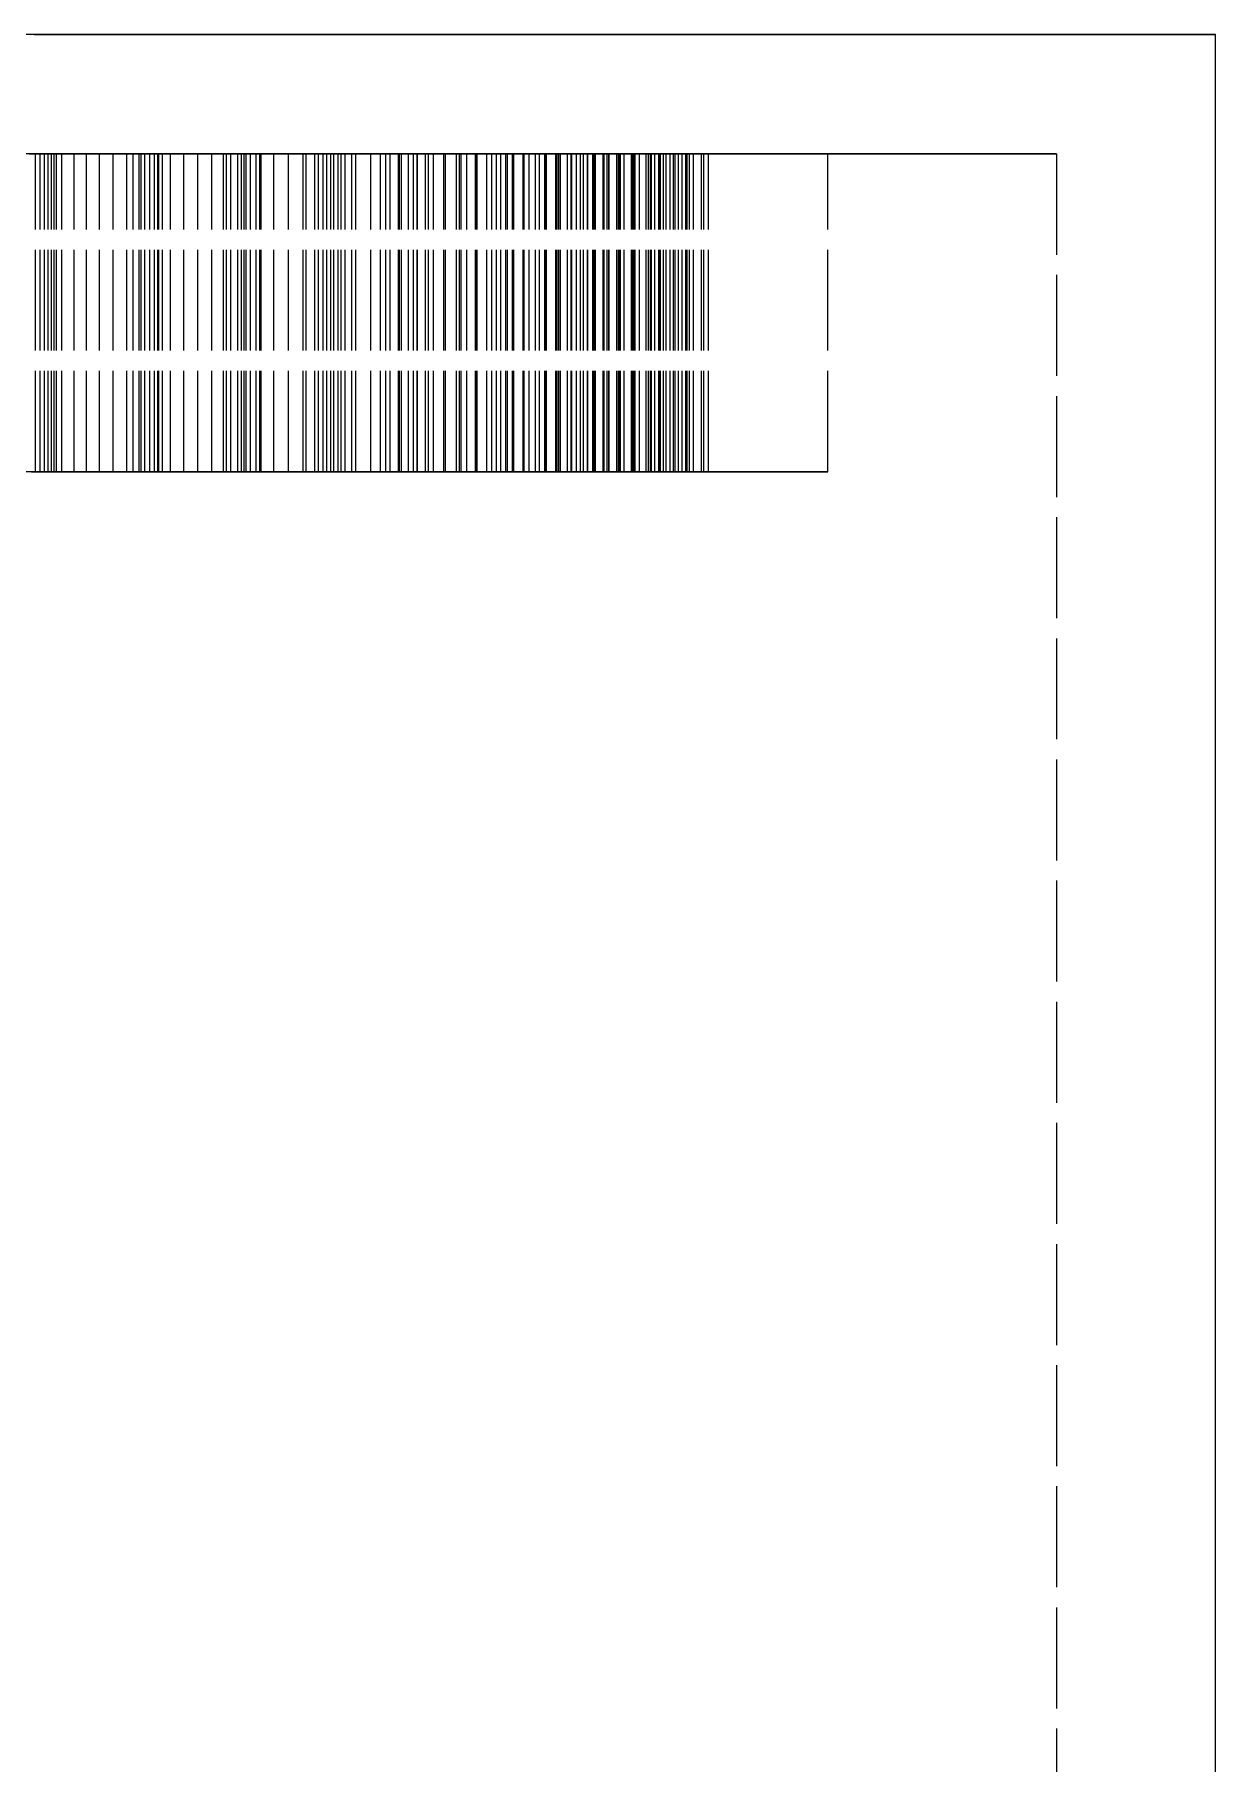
# Model space of a CAD drawing. Header units: millimetres. Extents: x -25 to 138, y -20 to 129.
# Drawn here: x 91.15 to 106, y 23.75 to 45.5 of the extents above; entities that cross this region are included whole.
import ezdxf

# ---------------------------------------------------------------- set-up
doc = ezdxf.new("R2010")
doc.units = ezdxf.units.MM
doc.linetypes.add('DASHED', pattern=[1.524, 1.27, -0.254])
doc.layers.add('HIDDEN', color=8, linetype='DASHED')
doc.layers.add('VISIBLE', color=7, linetype='CONTINUOUS')

msp = doc.modelspace()

# ---------------------------------------------------------------- linework, layer by layer
at = {"layer": 'HIDDEN'}
for points in [[(106, 45.5), (105.2381, 45.5), (104.47619, 45.5), (103.71429, 45.5), (102.95238, 45.5), (102.19048, 45.5), (101.42857, 45.5), (100.66667, 45.5), (99.90476, 45.5), (99.14286, 45.5), (98.38095, 45.5), (97.61905, 45.5), (96.85714, 45.5), (96.09524, 45.5), (95.33333, 45.5), (94.57143, 45.5), (93.80952, 45.5), (93.04762, 45.5), (92.28571, 45.5), (91.52381, 45.5), (90.7619, 45.5)], [(104, 44), (103.30159, 44), (102.60317, 44), (101.90476, 44), (101.20635, 44), (100.50794, 44), (99.80952, 44), (99.11111, 44), (98.4127, 44), (97.71429, 44), (97.01587, 44), (96.31746, 44), (95.61905, 44), (94.92063, 44), (94.22222, 44), (93.52381, 44), (92.8254, 44), (92.12698, 44), (91.42857, 44), (90.73016, 44)], [(101.125, 44), (100.51786, 44), (99.91071, 44), (99.30357, 44), (98.69643, 44), (98.08929, 44), (97.48214, 44), (96.875, 44), (96.26786, 44), (95.66071, 44), (95.05357, 44), (94.44643, 44), (93.83929, 44), (93.23214, 44), (92.625, 44), (92.01786, 44), (91.41071, 44), (90.80357, 44)], [(91.07937, 44), (91.42857, 44), (91.77778, 44), (92.12698, 44), (92.47619, 44), (92.8254, 44), (93.1746, 44), (93.52381, 44), (93.87302, 44), (94.22222, 44), (94.57143, 44), (94.92063, 44), (95.26984, 44), (95.61905, 44), (95.96825, 44), (96.31746, 44), (96.66667, 44), (97.01587, 44), (97.36508, 44), (97.71429, 44), (98.06349, 44), (98.4127, 44), (98.7619, 44), (99.11111, 44), (99.46032, 44), (99.80952, 44), (100.15873, 44), (100.50794, 44), (100.85714, 44), (101.20635, 44), (101.55556, 44), (101.90476, 44), (102.25397, 44), (102.60317, 44), (102.95238, 44), (103.30159, 44), (103.65079, 44), (104, 44)], [(91.10714, 44), (91.41071, 44), (91.71429, 44), (92.01786, 44), (92.32143, 44), (92.625, 44), (92.92857, 44), (93.23214, 44), (93.53571, 44), (93.83929, 44), (94.14286, 44), (94.44643, 44), (94.75, 44), (95.05357, 44), (95.35714, 44), (95.66071, 44), (95.96429, 44), (96.26786, 44), (96.57143, 44), (96.875, 44), (97.17857, 44), (97.48214, 44), (97.78571, 44), (98.08929, 44), (98.39286, 44), (98.69643, 44), (99, 44), (99.30357, 44), (99.60714, 44), (99.91071, 44), (100.21429, 44), (100.51786, 44), (100.82143, 44), (101.125, 44)], [(91.13511, 44), (91.42078, 44)], [(91.42078, 44), (91.13511, 44)], [(91.21708, 44), (91.15711, 44)], [(91.15711, 44), (91.49099, 44)], [(91.49099, 44), (91.15711, 44)], [(91.15711, 44), (91.21708, 44)], [(91.15711, 40), (91.15711, 44)], [(91.15711, 40), (91.15711, 44)], [(91.27004, 44), (91.21708, 44)], [(91.21708, 44), (91.27004, 44)], [(91.21708, 40), (91.21708, 44)], [(91.21708, 40), (91.21708, 44)], [(91.31656, 44), (91.27004, 44)], [(91.27004, 44), (91.31656, 44)], [(91.27004, 40), (91.27004, 44)], [(91.27004, 40), (91.27004, 44)], [(91.35702, 44), (91.31656, 44)], [(91.31656, 44), (91.35702, 44)], [(91.31656, 40), (91.31656, 44)], [(91.31656, 40), (91.31656, 44)], [(91.39169, 44), (91.35702, 44)], [(91.35702, 44), (91.39169, 44)], [(91.35702, 40), (91.35702, 44)], [(91.35702, 40), (91.35702, 44)], [(91.42078, 44), (91.39169, 44)], [(91.39169, 44), (91.42078, 44)], [(91.39169, 40), (91.39169, 44)], [(91.39169, 40), (91.39169, 44)], [(91.42078, 40), (91.42078, 44)], [(91.42078, 40), (91.42078, 44)], [(91.49099, 44), (91.6421, 44)], [(91.6421, 44), (91.49099, 44)], [(91.49099, 40), (91.49099, 44)], [(91.49099, 40), (91.49099, 44)], [(91.6421, 44), (91.79986, 44)], [(91.79986, 44), (91.6421, 44)], [(91.6421, 40), (91.6421, 44)], [(91.6421, 40), (91.6421, 44)], [(91.79986, 44), (91.96362, 44)], [(91.96362, 44), (91.79986, 44)], [(91.79986, 40), (91.79986, 44)], [(91.79986, 40), (91.79986, 44)], [(91.96362, 44), (92.13294, 44)], [(92.13294, 44), (91.96362, 44)], [(91.96362, 40), (91.96362, 44)], [(91.96362, 40), (91.96362, 44)], [(92.13294, 44), (92.30746, 44)], [(92.30746, 44), (92.13294, 44)], [(92.13294, 40), (92.13294, 44)], [(92.13294, 40), (92.13294, 44)], [(92.30746, 44), (92.48689, 44)], [(92.48689, 44), (92.30746, 44)], [(92.30746, 40), (92.30746, 44)], [(92.30746, 40), (92.30746, 44)], [(92.46131, 44), (92.3845, 44)], [(92.3845, 44), (92.69586, 44)], [(92.69586, 44), (92.3845, 44)], [(92.3845, 44), (92.46131, 44)], [(92.3845, 40), (92.3845, 44)], [(92.3845, 40), (92.3845, 44)], [(92.53155, 44), (92.46131, 44)], [(92.46131, 44), (92.53155, 44)], [(92.46131, 40), (92.46131, 44)], [(92.46131, 40), (92.46131, 44)], [(92.48689, 44), (92.75501, 44)], [(92.75501, 44), (92.48689, 44)], [(92.48689, 40), (92.48689, 44)], [(92.48689, 40), (92.48689, 44)], [(92.59574, 44), (92.53155, 44)], [(92.53155, 44), (92.59574, 44)], [(92.53155, 40), (92.53155, 44)], [(92.53155, 40), (92.53155, 44)], [(92.65423, 44), (92.59574, 44)], [(92.59574, 44), (92.65423, 44)], [(92.59574, 40), (92.59574, 44)], [(92.59574, 40), (92.59574, 44)], [(92.70725, 44), (92.65423, 44)], [(92.65423, 44), (92.70725, 44)], [(92.65423, 40), (92.65423, 44)], [(92.65423, 40), (92.65423, 44)], [(92.69586, 44), (92.85766, 44)], [(92.85766, 44), (92.69586, 44)], [(92.69586, 40), (92.69586, 44)], [(92.69586, 40), (92.69586, 44)], [(92.75501, 44), (92.70725, 44)], [(92.70725, 44), (92.75501, 44)], [(92.70725, 40), (92.70725, 44)], [(92.70725, 40), (92.70725, 44)], [(92.75501, 40), (92.75501, 44)], [(92.75501, 40), (92.75501, 44)], [(92.85766, 44), (93.02562, 44)], [(93.02562, 44), (92.85766, 44)], [(92.85766, 40), (92.85766, 44)], [(92.85766, 40), (92.85766, 44)], [(93.02562, 44), (93.19915, 44)], [(93.19915, 44), (93.02562, 44)], [(93.02562, 40), (93.02562, 44)], [(93.02562, 40), (93.02562, 44)], [(93.19915, 44), (93.3778, 44)], [(93.3778, 44), (93.19915, 44)], [(93.19915, 40), (93.19915, 44)], [(93.19915, 40), (93.19915, 44)], [(93.3778, 44), (93.56124, 44)], [(93.56124, 44), (93.3778, 44)], [(93.3778, 40), (93.3778, 44)], [(93.3778, 40), (93.3778, 44)], [(93.61629, 44), (93.5233, 44)], [(93.5233, 44), (93.80947, 44)], [(93.80947, 44), (93.5233, 44)], [(93.5233, 44), (93.61629, 44)], [(93.5233, 40), (93.5233, 44)], [(93.5233, 40), (93.5233, 44)], [(93.56124, 44), (93.7492, 44)], [(93.7492, 44), (93.56124, 44)], [(93.56124, 40), (93.56124, 44)], [(93.56124, 40), (93.56124, 44)], [(93.70321, 44), (93.61629, 44)], [(93.61629, 44), (93.70321, 44)], [(93.61629, 40), (93.61629, 44)], [(93.61629, 40), (93.61629, 44)], [(93.78452, 44), (93.70321, 44)], [(93.70321, 44), (93.78452, 44)], [(93.70321, 40), (93.70321, 44)], [(93.70321, 40), (93.70321, 44)], [(93.7492, 44), (93.99749, 44)], [(93.99749, 44), (93.7492, 44)], [(93.7492, 40), (93.7492, 44)], [(93.7492, 40), (93.7492, 44)], [(93.86054, 44), (93.78452, 44)], [(93.78452, 44), (93.86054, 44)], [(93.78452, 40), (93.78452, 44)], [(93.78452, 40), (93.78452, 44)], [(93.80947, 44), (93.98058, 44)], [(93.98058, 44), (93.80947, 44)], [(93.80947, 40), (93.80947, 44)], [(93.80947, 40), (93.80947, 44)], [(93.93147, 44), (93.86054, 44)], [(93.86054, 44), (93.93147, 44)], [(93.86054, 40), (93.86054, 44)], [(93.86054, 40), (93.86054, 44)], [(93.99749, 44), (93.93147, 44)], [(93.93147, 44), (93.99749, 44)], [(93.93147, 40), (93.93147, 44)], [(93.93147, 40), (93.93147, 44)], [(93.98058, 44), (94.15732, 44)], [(94.15732, 44), (93.98058, 44)], [(93.98058, 40), (93.98058, 44)], [(93.98058, 40), (93.98058, 44)], [(93.99749, 40), (93.99749, 44)], [(93.99749, 40), (93.99749, 44)], [(94.15732, 44), (94.33912, 44)], [(94.33912, 44), (94.15732, 44)], [(94.15732, 40), (94.15732, 44)], [(94.15732, 40), (94.15732, 44)], [(94.33912, 44), (94.52558, 44)], [(94.52558, 44), (94.33912, 44)], [(94.33912, 40), (94.33912, 44)], [(94.33912, 40), (94.33912, 44)], [(94.52558, 44), (94.71638, 44)], [(94.71638, 44), (94.52558, 44)], [(94.52558, 40), (94.52558, 44)], [(94.52558, 40), (94.52558, 44)], [(94.67217, 44), (94.56378, 44)], [(94.56378, 44), (94.82233, 44)], [(94.82233, 44), (94.56378, 44)], [(94.56378, 44), (94.67217, 44)], [(94.56378, 40), (94.56378, 44)], [(94.56378, 40), (94.56378, 44)], [(94.77503, 44), (94.67217, 44)], [(94.67217, 44), (94.77503, 44)], [(94.67217, 40), (94.67217, 44)], [(94.67217, 40), (94.67217, 44)], [(94.71638, 44), (94.91126, 44)], [(94.91126, 44), (94.71638, 44)], [(94.71638, 40), (94.71638, 44)], [(94.71638, 40), (94.71638, 44)], [(94.87276, 44), (94.77503, 44)], [(94.77503, 44), (94.87276, 44)], [(94.77503, 40), (94.77503, 44)], [(94.77503, 40), (94.77503, 44)], [(94.82233, 44), (95.00129, 44)], [(95.00129, 44), (94.82233, 44)], [(94.82233, 40), (94.82233, 44)], [(94.82233, 40), (94.82233, 44)], [(94.96565, 44), (94.87276, 44)], [(94.87276, 44), (94.96565, 44)], [(94.87276, 40), (94.87276, 44)], [(94.87276, 40), (94.87276, 44)], [(94.91126, 44), (95.13762, 44)], [(95.13762, 44), (94.91126, 44)], [(94.91126, 40), (94.91126, 44)], [(94.91126, 40), (94.91126, 44)], [(95.05389, 44), (94.96565, 44)], [(94.96565, 44), (95.05389, 44)], [(94.96565, 40), (94.96565, 44)], [(94.96565, 40), (94.96565, 44)], [(95.00129, 44), (95.18529, 44)], [(95.18529, 44), (95.00129, 44)], [(95.00129, 40), (95.00129, 44)], [(95.00129, 40), (95.00129, 44)], [(95.13762, 44), (95.05389, 44)], [(95.05389, 44), (95.13762, 44)], [(95.05389, 40), (95.05389, 44)], [(95.05389, 40), (95.05389, 44)], [(95.13762, 40), (95.13762, 44)], [(95.13762, 40), (95.13762, 44)], [(95.18529, 44), (95.37382, 44)], [(95.37382, 44), (95.18529, 44)], [(95.18529, 40), (95.18529, 44)], [(95.18529, 40), (95.18529, 44)], [(95.37382, 44), (95.5665, 44)], [(95.5665, 44), (95.37382, 44)], [(95.37382, 40), (95.37382, 44)], [(95.37382, 40), (95.37382, 44)], [(95.61993, 44), (95.49708, 44)], [(95.49708, 44), (95.72579, 44)], [(95.72579, 44), (95.49708, 44)], [(95.49708, 44), (95.61993, 44)], [(95.49708, 40), (95.49708, 44)], [(95.49708, 40), (95.49708, 44)], [(95.5665, 44), (95.76303, 44)], [(95.76303, 44), (95.5665, 44)], [(95.5665, 40), (95.5665, 44)], [(95.5665, 40), (95.5665, 44)], [(95.73785, 44), (95.61993, 44)], [(95.61993, 44), (95.73785, 44)], [(95.61993, 40), (95.61993, 44)], [(95.61993, 40), (95.61993, 44)], [(95.72579, 44), (95.91108, 44)], [(95.91108, 44), (95.72579, 44)], [(95.72579, 40), (95.72579, 44)], [(95.72579, 40), (95.72579, 44)], [(95.85118, 44), (95.73785, 44)], [(95.73785, 44), (95.85118, 44)], [(95.73785, 40), (95.73785, 44)], [(95.73785, 40), (95.73785, 44)], [(95.76303, 44), (95.96318, 44)], [(95.96318, 44), (95.76303, 44)], [(95.76303, 40), (95.76303, 44)], [(95.76303, 40), (95.76303, 44)], [(95.96016, 44), (95.85118, 44)], [(95.85118, 44), (95.96016, 44)], [(95.85118, 40), (95.85118, 44)], [(95.85118, 40), (95.85118, 44)], [(95.91108, 44), (96.10078, 44)], [(96.10078, 44), (95.91108, 44)], [(95.91108, 40), (95.91108, 44)], [(95.91108, 40), (95.91108, 44)], [(96.06495, 44), (95.96016, 44)], [(95.96016, 44), (96.06495, 44)], [(95.96016, 40), (95.96016, 44)], [(95.96016, 40), (95.96016, 44)], [(95.96318, 44), (96.16565, 44)], [(96.16565, 44), (95.96318, 44)], [(95.96318, 40), (95.96318, 44)], [(95.96318, 40), (95.96318, 44)], [(96.16565, 44), (96.06495, 44)], [(96.06495, 44), (96.16565, 44)], [(96.06495, 40), (96.06495, 44)], [(96.06495, 40), (96.06495, 44)], [(96.10078, 44), (96.29443, 44)], [(96.29443, 44), (96.10078, 44)], [(96.10078, 40), (96.10078, 44)], [(96.10078, 40), (96.10078, 44)], [(96.16565, 40), (96.16565, 44)], [(96.16565, 40), (96.16565, 44)], [(96.29443, 44), (96.49168, 44)], [(96.49168, 44), (96.29443, 44)], [(96.29443, 40), (96.29443, 44)], [(96.29443, 40), (96.29443, 44)], [(96.45149, 44), (96.31522, 44)], [(96.31522, 44), (96.51215, 44)], [(96.51215, 44), (96.31522, 44)], [(96.31522, 44), (96.45149, 44)], [(96.31522, 40), (96.31522, 44)], [(96.31522, 40), (96.31522, 44)], [(96.58346, 44), (96.45149, 44)], [(96.45149, 44), (96.58346, 44)], [(96.45149, 40), (96.45149, 44)], [(96.45149, 40), (96.45149, 44)], [(96.49168, 44), (96.69226, 44)], [(96.69226, 44), (96.49168, 44)], [(96.49168, 40), (96.49168, 44)], [(96.49168, 40), (96.49168, 44)], [(96.51215, 44), (96.70218, 44)], [(96.70218, 44), (96.51215, 44)], [(96.51215, 40), (96.51215, 44)], [(96.51215, 40), (96.51215, 44)], [(96.71142, 44), (96.58346, 44)], [(96.58346, 44), (96.71142, 44)], [(96.58346, 40), (96.58346, 44)], [(96.58346, 40), (96.58346, 44)], [(96.69226, 44), (96.89596, 44)], [(96.89596, 44), (96.69226, 44)], [(96.69226, 40), (96.69226, 44)], [(96.69226, 40), (96.69226, 44)], [(96.70218, 44), (96.89596, 44)], [(96.89596, 44), (96.70218, 44)], [(96.70218, 40), (96.70218, 44)], [(96.70218, 40), (96.70218, 44)], [(96.83555, 44), (96.71142, 44)], [(96.71142, 44), (96.83555, 44)], [(96.71142, 40), (96.71142, 44)], [(96.71142, 40), (96.71142, 44)], [(96.956, 44), (96.83555, 44)], [(96.83555, 44), (96.956, 44)], [(96.83555, 40), (96.83555, 44)], [(96.83555, 40), (96.83555, 44)], [(96.89596, 44), (97.07283, 44)], [(96.89596, 44), (97.09307, 44)], [(97.09307, 44), (96.89596, 44)], [(97.07283, 44), (96.89596, 44)], [(96.89596, 40), (96.89596, 44)], [(96.89596, 40), (96.89596, 44)], [(96.89596, 40), (96.89596, 44)], [(96.89596, 40), (96.89596, 44)], [(97.07283, 44), (96.956, 44)], [(96.956, 44), (97.07283, 44)], [(96.956, 40), (96.956, 44)], [(96.956, 40), (96.956, 44)], [(97.15976, 44), (97.01123, 44)], [(97.01123, 44), (97.1747, 44)], [(97.1747, 44), (97.01123, 44)], [(97.01123, 44), (97.15976, 44)], [(97.01123, 40), (97.01123, 44)], [(97.01123, 40), (97.01123, 44)], [(97.07283, 40), (97.07283, 44)], [(97.07283, 40), (97.07283, 44)], [(97.09307, 44), (97.29322, 44)], [(97.29322, 44), (97.09307, 44)], [(97.09307, 40), (97.09307, 44)], [(97.09307, 40), (97.09307, 44)], [(97.30465, 44), (97.15976, 44)], [(97.15976, 44), (97.30465, 44)], [(97.15976, 40), (97.15976, 44)], [(97.15976, 40), (97.15976, 44)], [(97.1747, 44), (97.36785, 44)], [(97.36785, 44), (97.1747, 44)], [(97.1747, 40), (97.1747, 44)], [(97.1747, 40), (97.1747, 44)], [(97.29322, 44), (97.49615, 44)], [(97.49615, 44), (97.29322, 44)], [(97.29322, 40), (97.29322, 44)], [(97.29322, 40), (97.29322, 44)], [(97.44615, 44), (97.30465, 44)], [(97.30465, 44), (97.44615, 44)], [(97.30465, 40), (97.30465, 44)], [(97.30465, 40), (97.30465, 44)], [(97.36785, 44), (97.56405, 44)], [(97.56405, 44), (97.36785, 44)], [(97.36785, 40), (97.36785, 44)], [(97.36785, 40), (97.36785, 44)], [(97.58438, 44), (97.44615, 44)], [(97.44615, 44), (97.58438, 44)], [(97.44615, 40), (97.44615, 44)], [(97.44615, 40), (97.44615, 44)], [(97.49615, 44), (97.70166, 44)], [(97.70166, 44), (97.49615, 44)], [(97.49615, 40), (97.49615, 44)], [(97.49615, 40), (97.49615, 44)], [(97.56405, 44), (97.76295, 44)], [(97.76295, 44), (97.56405, 44)], [(97.56405, 40), (97.56405, 44)], [(97.56405, 40), (97.56405, 44)], [(97.73869, 44), (97.57917, 44)], [(97.57917, 44), (97.70778, 44)], [(97.70778, 44), (97.57917, 44)], [(97.57917, 44), (97.73869, 44)], [(97.57917, 40), (97.57917, 44)], [(97.57917, 40), (97.57917, 44)], [(97.71945, 44), (97.58438, 44)], [(97.58438, 44), (97.71945, 44)], [(97.58438, 40), (97.58438, 44)], [(97.58438, 40), (97.58438, 44)], [(97.70166, 44), (97.85142, 44)], [(97.85142, 44), (97.70166, 44)], [(97.70166, 40), (97.70166, 44)], [(97.70166, 40), (97.70166, 44)], [(97.70778, 44), (97.90241, 44)], [(97.90241, 44), (97.70778, 44)], [(97.70778, 40), (97.70778, 44)], [(97.70778, 40), (97.70778, 44)], [(97.85142, 44), (97.71945, 44)], [(97.71945, 44), (97.85142, 44)], [(97.71945, 40), (97.71945, 44)], [(97.71945, 40), (97.71945, 44)], [(97.89527, 44), (97.73869, 44)], [(97.73869, 44), (97.89527, 44)], [(97.73869, 40), (97.73869, 44)], [(97.73869, 40), (97.73869, 44)], [(97.76295, 44), (97.96428, 44)], [(97.96428, 44), (97.76295, 44)], [(97.76295, 40), (97.76295, 44)], [(97.76295, 40), (97.76295, 44)], [(97.85142, 40), (97.85142, 44)], [(97.85142, 40), (97.85142, 44)], [(98.04909, 44), (97.89527, 44)], [(97.89527, 44), (98.04909, 44)], [(97.89527, 40), (97.89527, 44)], [(97.89527, 40), (97.89527, 44)], [(97.90241, 44), (98.09936, 44)], [(98.09936, 44), (97.90241, 44)], [(97.90241, 40), (97.90241, 44)], [(97.90241, 40), (97.90241, 44)], [(97.96428, 44), (98.16782, 44)], [(98.16782, 44), (97.96428, 44)], [(97.96428, 40), (97.96428, 44)], [(97.96428, 40), (97.96428, 44)], [(98.18334, 44), (98.01419, 44)], [(98.01419, 44), (98.10685, 44)], [(98.10685, 44), (98.01419, 44)], [(98.01419, 44), (98.18334, 44)], [(98.01419, 40), (98.01419, 44)], [(98.01419, 40), (98.01419, 44)], [(98.20025, 44), (98.04909, 44)], [(98.04909, 44), (98.20025, 44)], [(98.04909, 40), (98.04909, 44)], [(98.04909, 40), (98.04909, 44)], [(98.09936, 44), (98.29834, 44)], [(98.29834, 44), (98.09936, 44)], [(98.09936, 40), (98.09936, 44)], [(98.09936, 40), (98.09936, 44)], [(98.10685, 44), (98.30129, 44)], [(98.30129, 44), (98.10685, 44)], [(98.10685, 40), (98.10685, 44)], [(98.10685, 40), (98.10685, 44)], [(98.16782, 44), (98.37339, 44)], [(98.37339, 44), (98.16782, 44)], [(98.16782, 40), (98.16782, 44)], [(98.16782, 40), (98.16782, 44)], [(98.35028, 44), (98.18334, 44)], [(98.18334, 44), (98.35028, 44)], [(98.18334, 40), (98.18334, 44)], [(98.18334, 40), (98.18334, 44)], [(98.3488, 44), (98.20025, 44)], [(98.20025, 44), (98.3488, 44)], [(98.20025, 40), (98.20025, 44)], [(98.20025, 40), (98.20025, 44)], [(98.29834, 44), (98.49914, 44)], [(98.49914, 44), (98.29834, 44)], [(98.29834, 40), (98.29834, 44)], [(98.29834, 40), (98.29834, 44)], [(98.30129, 44), (98.49731, 44)], [(98.49731, 44), (98.30129, 44)], [(98.30129, 40), (98.30129, 44)], [(98.30129, 40), (98.30129, 44)], [(98.48992, 44), (98.31259, 44)], [(98.31259, 44), (98.3685, 44)], [(98.3685, 44), (98.31259, 44)], [(98.31259, 44), (98.48992, 44)], [(98.31259, 40), (98.31259, 44)], [(98.31259, 40), (98.31259, 44)], [(98.49476, 44), (98.3488, 44)], [(98.3488, 44), (98.49476, 44)], [(98.3488, 40), (98.3488, 44)], [(98.3488, 40), (98.3488, 44)], [(98.51511, 44), (98.35028, 44)], [(98.35028, 44), (98.51511, 44)], [(98.35028, 40), (98.35028, 44)], [(98.35028, 40), (98.35028, 44)], [(98.3685, 44), (98.56109, 44)], [(98.56109, 44), (98.3685, 44)], [(98.3685, 40), (98.3685, 44)], [(98.3685, 40), (98.3685, 44)], [(98.37339, 44), (98.49476, 44)], [(98.49476, 44), (98.37339, 44)], [(98.37339, 40), (98.37339, 44)], [(98.37339, 40), (98.37339, 44)], [(98.65581, 44), (98.47181, 44)], [(98.47181, 44), (98.4905, 44)], [(98.4905, 44), (98.47181, 44)], [(98.47181, 44), (98.65581, 44)], [(98.47181, 40), (98.47181, 44)], [(98.47181, 40), (98.47181, 44)], [(98.66579, 44), (98.48992, 44)], [(98.48992, 44), (98.66579, 44)], [(98.48992, 40), (98.48992, 44)], [(98.48992, 40), (98.48992, 44)], [(98.4905, 44), (98.6796, 44)], [(98.6796, 44), (98.4905, 44)], [(98.4905, 40), (98.4905, 44)], [(98.4905, 40), (98.4905, 44)], [(98.49476, 40), (98.49476, 44)], [(98.49476, 40), (98.49476, 44)], [(98.49731, 44), (98.69468, 44)], [(98.69468, 44), (98.49731, 44)], [(98.49731, 40), (98.49731, 44)], [(98.49731, 40), (98.49731, 44)], [(98.49914, 44), (98.70155, 44)], [(98.70155, 44), (98.49914, 44)], [(98.49914, 40), (98.49914, 44)], [(98.49914, 40), (98.49914, 44)], [(98.6779, 44), (98.51511, 44)], [(98.51511, 44), (98.6779, 44)], [(98.51511, 40), (98.51511, 44)], [(98.51511, 40), (98.51511, 44)], [(98.56109, 44), (98.75451, 44)], [(98.75451, 44), (98.56109, 44)], [(98.56109, 40), (98.56109, 44)], [(98.56109, 40), (98.56109, 44)], [(98.83911, 44), (98.65581, 44)], [(98.65581, 44), (98.83911, 44)], [(98.65581, 40), (98.65581, 44)], [(98.65581, 40), (98.65581, 44)], [(98.84023, 44), (98.66579, 44)], [(98.66579, 44), (98.84023, 44)], [(98.66579, 40), (98.66579, 44)], [(98.66579, 40), (98.66579, 44)], [(98.83865, 44), (98.6779, 44)], [(98.6779, 44), (98.83865, 44)], [(98.6779, 40), (98.6779, 44)], [(98.6779, 40), (98.6779, 44)], [(98.6796, 44), (98.86877, 44)], [(98.86877, 44), (98.6796, 44)], [(98.6796, 40), (98.6796, 44)], [(98.6796, 40), (98.6796, 44)], [(98.69468, 44), (98.89323, 44)], [(98.89323, 44), (98.69468, 44)], [(98.69468, 40), (98.69468, 44)], [(98.69468, 40), (98.69468, 44)], [(98.70155, 44), (98.90543, 44)], [(98.90543, 44), (98.70155, 44)], [(98.70155, 40), (98.70155, 44)], [(98.70155, 40), (98.70155, 44)], [(98.75451, 44), (98.94859, 44)], [(98.94859, 44), (98.75451, 44)], [(98.75451, 40), (98.75451, 44)], [(98.75451, 40), (98.75451, 44)], [(98.99738, 44), (98.83865, 44)], [(98.83865, 44), (98.99738, 44)], [(98.83865, 40), (98.83865, 44)], [(98.83865, 40), (98.83865, 44)], [(99.02168, 44), (98.83911, 44)], [(98.83911, 44), (99.02168, 44)], [(98.83911, 40), (98.83911, 44)], [(98.83911, 40), (98.83911, 44)], [(99.01326, 44), (98.84023, 44)], [(98.84023, 44), (99.01326, 44)], [(98.84023, 40), (98.84023, 44)], [(98.84023, 40), (98.84023, 44)], [(98.86877, 44), (99.0579, 44)], [(99.0579, 44), (98.86877, 44)], [(98.86877, 40), (98.86877, 44)], [(98.86877, 40), (98.86877, 44)], [(98.89323, 44), (99.0928, 44)], [(99.0928, 44), (98.89323, 44)], [(98.89323, 40), (98.89323, 44)], [(98.89323, 40), (98.89323, 44)], [(98.90543, 44), (98.99738, 44)], [(98.99738, 44), (98.90543, 44)], [(98.90543, 40), (98.90543, 44)], [(98.90543, 40), (98.90543, 44)], [(98.94859, 44), (99.1432, 44)], [(99.1432, 44), (98.94859, 44)], [(98.94859, 40), (98.94859, 44)], [(98.94859, 40), (98.94859, 44)], [(98.99738, 40), (98.99738, 44)], [(98.99738, 40), (98.99738, 44)], [(99.18485, 44), (99.01326, 44)], [(99.01326, 44), (99.18485, 44)], [(99.01326, 40), (99.01326, 44)], [(99.01326, 40), (99.01326, 44)], [(99.20347, 44), (99.02168, 44)], [(99.02168, 44), (99.20347, 44)], [(99.02168, 40), (99.02168, 44)], [(99.02168, 40), (99.02168, 44)], [(99.0579, 44), (99.24691, 44)], [(99.24691, 44), (99.0579, 44)], [(99.0579, 40), (99.0579, 44)], [(99.0579, 40), (99.0579, 44)], [(99.0928, 44), (99.29325, 44)], [(99.29325, 44), (99.0928, 44)], [(99.0928, 40), (99.0928, 44)], [(99.0928, 40), (99.0928, 44)], [(99.1432, 44), (99.33821, 44)], [(99.33821, 44), (99.1432, 44)], [(99.1432, 40), (99.1432, 44)], [(99.1432, 40), (99.1432, 44)], [(99.35498, 44), (99.18485, 44)], [(99.18485, 44), (99.35498, 44)], [(99.18485, 40), (99.18485, 44)], [(99.18485, 40), (99.18485, 44)], [(99.38444, 44), (99.20347, 44)], [(99.20347, 44), (99.38444, 44)], [(99.20347, 40), (99.20347, 44)], [(99.20347, 40), (99.20347, 44)], [(99.24691, 44), (99.4357, 44)], [(99.4357, 44), (99.24691, 44)], [(99.24691, 40), (99.24691, 44)], [(99.24691, 40), (99.24691, 44)], [(99.29325, 44), (99.35498, 44)], [(99.35498, 44), (99.29325, 44)], [(99.29325, 40), (99.29325, 44)], [(99.29325, 40), (99.29325, 44)], [(99.33821, 44), (99.53352, 44)], [(99.53352, 44), (99.33821, 44)], [(99.33821, 40), (99.33821, 44)], [(99.33821, 40), (99.33821, 44)], [(99.35498, 40), (99.35498, 44)], [(99.35498, 40), (99.35498, 44)], [(99.56452, 44), (99.38444, 44)], [(99.38444, 44), (99.56452, 44)], [(99.38444, 40), (99.38444, 44)], [(99.38444, 40), (99.38444, 44)], [(99.4357, 44), (99.6242, 44)], [(99.6242, 44), (99.4357, 44)], [(99.4357, 40), (99.4357, 44)], [(99.4357, 40), (99.4357, 44)], [(99.53352, 44), (99.56452, 44)], [(99.56452, 44), (99.53352, 44)], [(99.53352, 40), (99.53352, 44)], [(99.53352, 40), (99.53352, 44)], [(99.56452, 40), (99.56452, 44)], [(99.56452, 40), (99.56452, 44)], [(99.6242, 40), (99.6242, 44)], [(99.6242, 40), (99.6242, 44)], [(101.125, 40), (101.125, 44)], [(104, 44), (104, 5)], [(101.125, 40), (100.51786, 40), (99.91071, 40), (99.30357, 40), (98.69643, 40), (98.08929, 40), (97.48214, 40), (96.875, 40), (96.26786, 40), (95.66071, 40), (95.05357, 40), (94.44643, 40), (93.83929, 40), (93.23214, 40), (92.625, 40), (92.01786, 40), (91.41071, 40), (90.80357, 40)], [(91.10714, 40), (91.41071, 40), (91.71429, 40), (92.01786, 40), (92.32143, 40), (92.625, 40), (92.92857, 40), (93.23214, 40), (93.53571, 40), (93.83929, 40), (94.14286, 40), (94.44643, 40), (94.75, 40), (95.05357, 40), (95.35714, 40), (95.66071, 40), (95.96429, 40), (96.26786, 40), (96.57143, 40), (96.875, 40), (97.17857, 40), (97.48214, 40), (97.78571, 40), (98.08929, 40), (98.39286, 40), (98.69643, 40), (99, 40), (99.30357, 40), (99.60714, 40), (99.91071, 40), (100.21429, 40), (100.51786, 40), (100.82143, 40), (101.125, 40)], [(91.13511, 40), (91.42078, 40)], [(91.42078, 40), (91.13511, 40)], [(91.21708, 40), (91.15711, 40)], [(91.15711, 40), (91.49099, 40)], [(91.49099, 40), (91.15711, 40)], [(91.15711, 40), (91.21708, 40)], [(91.27004, 40), (91.21708, 40)], [(91.21708, 40), (91.27004, 40)], [(91.31656, 40), (91.27004, 40)], [(91.27004, 40), (91.31656, 40)], [(91.35702, 40), (91.31656, 40)], [(91.31656, 40), (91.35702, 40)], [(91.39169, 40), (91.35702, 40)], [(91.35702, 40), (91.39169, 40)], [(91.42078, 40), (91.39169, 40)], [(91.39169, 40), (91.42078, 40)], [(91.49099, 40), (91.6421, 40)], [(91.6421, 40), (91.49099, 40)], [(91.6421, 40), (91.79986, 40)], [(91.79986, 40), (91.6421, 40)], [(91.79986, 40), (91.96362, 40)], [(91.96362, 40), (91.79986, 40)], [(91.96362, 40), (92.13294, 40)], [(92.13294, 40), (91.96362, 40)], [(92.13294, 40), (92.30746, 40)], [(92.30746, 40), (92.13294, 40)], [(92.30746, 40), (92.48689, 40)], [(92.48689, 40), (92.30746, 40)], [(92.46131, 40), (92.3845, 40)], [(92.3845, 40), (92.69586, 40)], [(92.69586, 40), (92.3845, 40)], [(92.3845, 40), (92.46131, 40)], [(92.53155, 40), (92.46131, 40)], [(92.46131, 40), (92.53155, 40)], [(92.48689, 40), (92.75501, 40)], [(92.75501, 40), (92.48689, 40)], [(92.59574, 40), (92.53155, 40)], [(92.53155, 40), (92.59574, 40)], [(92.65423, 40), (92.59574, 40)], [(92.59574, 40), (92.65423, 40)], [(92.70725, 40), (92.65423, 40)], [(92.65423, 40), (92.70725, 40)], [(92.69586, 40), (92.85766, 40)], [(92.85766, 40), (92.69586, 40)], [(92.75501, 40), (92.70725, 40)], [(92.70725, 40), (92.75501, 40)], [(92.85766, 40), (93.02562, 40)], [(93.02562, 40), (92.85766, 40)], [(93.02562, 40), (93.19915, 40)], [(93.19915, 40), (93.02562, 40)], [(93.19915, 40), (93.3778, 40)], [(93.3778, 40), (93.19915, 40)], [(93.3778, 40), (93.56124, 40)], [(93.56124, 40), (93.3778, 40)], [(93.61629, 40), (93.5233, 40)], [(93.5233, 40), (93.80947, 40)], [(93.80947, 40), (93.5233, 40)], [(93.5233, 40), (93.61629, 40)], [(93.56124, 40), (93.7492, 40)], [(93.7492, 40), (93.56124, 40)], [(93.70321, 40), (93.61629, 40)], [(93.61629, 40), (93.70321, 40)], [(93.78452, 40), (93.70321, 40)], [(93.70321, 40), (93.78452, 40)], [(93.7492, 40), (93.99749, 40)], [(93.99749, 40), (93.7492, 40)], [(93.86054, 40), (93.78452, 40)], [(93.78452, 40), (93.86054, 40)], [(93.80947, 40), (93.98058, 40)], [(93.98058, 40), (93.80947, 40)], [(93.93147, 40), (93.86054, 40)], [(93.86054, 40), (93.93147, 40)], [(93.99749, 40), (93.93147, 40)], [(93.93147, 40), (93.99749, 40)], [(93.98058, 40), (94.15732, 40)], [(94.15732, 40), (93.98058, 40)], [(94.15732, 40), (94.33912, 40)], [(94.33912, 40), (94.15732, 40)], [(94.33912, 40), (94.52558, 40)], [(94.52558, 40), (94.33912, 40)], [(94.52558, 40), (94.71638, 40)], [(94.71638, 40), (94.52558, 40)], [(94.67217, 40), (94.56378, 40)], [(94.56378, 40), (94.82233, 40)], [(94.82233, 40), (94.56378, 40)], [(94.56378, 40), (94.67217, 40)], [(94.77503, 40), (94.67217, 40)], [(94.67217, 40), (94.77503, 40)], [(94.71638, 40), (94.91126, 40)], [(94.91126, 40), (94.71638, 40)], [(94.87276, 40), (94.77503, 40)], [(94.77503, 40), (94.87276, 40)], [(94.82233, 40), (95.00129, 40)], [(95.00129, 40), (94.82233, 40)], [(94.96565, 40), (94.87276, 40)], [(94.87276, 40), (94.96565, 40)], [(94.91126, 40), (95.13762, 40)], [(95.13762, 40), (94.91126, 40)], [(95.05389, 40), (94.96565, 40)], [(94.96565, 40), (95.05389, 40)], [(95.00129, 40), (95.18529, 40)], [(95.18529, 40), (95.00129, 40)], [(95.13762, 40), (95.05389, 40)], [(95.05389, 40), (95.13762, 40)], [(95.18529, 40), (95.37382, 40)], [(95.37382, 40), (95.18529, 40)], [(95.37382, 40), (95.5665, 40)], [(95.5665, 40), (95.37382, 40)], [(95.61993, 40), (95.49708, 40)], [(95.49708, 40), (95.72579, 40)], [(95.72579, 40), (95.49708, 40)], [(95.49708, 40), (95.61993, 40)], [(95.5665, 40), (95.76303, 40)], [(95.76303, 40), (95.5665, 40)], [(95.73785, 40), (95.61993, 40)], [(95.61993, 40), (95.73785, 40)], [(95.72579, 40), (95.91108, 40)], [(95.91108, 40), (95.72579, 40)], [(95.85118, 40), (95.73785, 40)], [(95.73785, 40), (95.85118, 40)], [(95.76303, 40), (95.96318, 40)], [(95.96318, 40), (95.76303, 40)], [(95.96016, 40), (95.85118, 40)], [(95.85118, 40), (95.96016, 40)], [(95.91108, 40), (96.10078, 40)], [(96.10078, 40), (95.91108, 40)], [(96.06495, 40), (95.96016, 40)], [(95.96016, 40), (96.06495, 40)], [(95.96318, 40), (96.16565, 40)], [(96.16565, 40), (95.96318, 40)], [(96.16565, 40), (96.06495, 40)], [(96.06495, 40), (96.16565, 40)], [(96.10078, 40), (96.29443, 40)], [(96.29443, 40), (96.10078, 40)], [(96.29443, 40), (96.49168, 40)], [(96.49168, 40), (96.29443, 40)], [(96.45149, 40), (96.31522, 40)], [(96.31522, 40), (96.51215, 40)], [(96.51215, 40), (96.31522, 40)], [(96.31522, 40), (96.45149, 40)], [(96.58346, 40), (96.45149, 40)], [(96.45149, 40), (96.58346, 40)], [(96.49168, 40), (96.69226, 40)], [(96.69226, 40), (96.49168, 40)], [(96.51215, 40), (96.70218, 40)], [(96.70218, 40), (96.51215, 40)], [(96.71142, 40), (96.58346, 40)], [(96.58346, 40), (96.71142, 40)], [(96.69226, 40), (96.89596, 40)], [(96.89596, 40), (96.69226, 40)], [(96.70218, 40), (96.89596, 40)], [(96.89596, 40), (96.70218, 40)], [(96.83555, 40), (96.71142, 40)], [(96.71142, 40), (96.83555, 40)], [(96.956, 40), (96.83555, 40)], [(96.83555, 40), (96.956, 40)], [(96.89596, 40), (97.07283, 40)], [(96.89596, 40), (97.09307, 40)], [(97.09307, 40), (96.89596, 40)], [(97.07283, 40), (96.89596, 40)], [(97.07283, 40), (96.956, 40)], [(96.956, 40), (97.07283, 40)], [(97.15976, 40), (97.01123, 40)], [(97.01123, 40), (97.1747, 40)], [(97.1747, 40), (97.01123, 40)], [(97.01123, 40), (97.15976, 40)], [(97.09307, 40), (97.29322, 40)], [(97.29322, 40), (97.09307, 40)], [(97.30465, 40), (97.15976, 40)], [(97.15976, 40), (97.30465, 40)], [(97.1747, 40), (97.36785, 40)], [(97.36785, 40), (97.1747, 40)], [(97.29322, 40), (97.49615, 40)], [(97.49615, 40), (97.29322, 40)], [(97.44615, 40), (97.30465, 40)], [(97.30465, 40), (97.44615, 40)], [(97.36785, 40), (97.56405, 40)], [(97.56405, 40), (97.36785, 40)], [(97.58438, 40), (97.44615, 40)], [(97.44615, 40), (97.58438, 40)], [(97.49615, 40), (97.70166, 40)], [(97.70166, 40), (97.49615, 40)], [(97.56405, 40), (97.76295, 40)], [(97.76295, 40), (97.56405, 40)], [(97.73869, 40), (97.57917, 40)], [(97.57917, 40), (97.70778, 40)], [(97.70778, 40), (97.57917, 40)], [(97.57917, 40), (97.73869, 40)], [(97.71945, 40), (97.58438, 40)], [(97.58438, 40), (97.71945, 40)], [(97.70166, 40), (97.85142, 40)], [(97.85142, 40), (97.70166, 40)], [(97.70778, 40), (97.90241, 40)], [(97.90241, 40), (97.70778, 40)], [(97.85142, 40), (97.71945, 40)], [(97.71945, 40), (97.85142, 40)], [(97.89527, 40), (97.73869, 40)], [(97.73869, 40), (97.89527, 40)], [(97.76295, 40), (97.96428, 40)], [(97.96428, 40), (97.76295, 40)], [(98.04909, 40), (97.89527, 40)], [(97.89527, 40), (98.04909, 40)], [(97.90241, 40), (98.09936, 40)], [(98.09936, 40), (97.90241, 40)], [(97.96428, 40), (98.16782, 40)], [(98.16782, 40), (97.96428, 40)], [(98.18334, 40), (98.01419, 40)], [(98.01419, 40), (98.10685, 40)], [(98.10685, 40), (98.01419, 40)], [(98.01419, 40), (98.18334, 40)], [(98.20025, 40), (98.04909, 40)], [(98.04909, 40), (98.20025, 40)], [(98.09936, 40), (98.29834, 40)], [(98.29834, 40), (98.09936, 40)], [(98.10685, 40), (98.30129, 40)], [(98.30129, 40), (98.10685, 40)], [(98.16782, 40), (98.37339, 40)], [(98.37339, 40), (98.16782, 40)], [(98.35028, 40), (98.18334, 40)], [(98.18334, 40), (98.35028, 40)], [(98.3488, 40), (98.20025, 40)], [(98.20025, 40), (98.3488, 40)], [(98.29834, 40), (98.49914, 40)], [(98.49914, 40), (98.29834, 40)], [(98.30129, 40), (98.49731, 40)], [(98.49731, 40), (98.30129, 40)], [(98.48992, 40), (98.31259, 40)], [(98.31259, 40), (98.3685, 40)], [(98.3685, 40), (98.31259, 40)], [(98.31259, 40), (98.48992, 40)], [(98.49476, 40), (98.3488, 40)], [(98.3488, 40), (98.49476, 40)], [(98.51511, 40), (98.35028, 40)], [(98.35028, 40), (98.51511, 40)], [(98.3685, 40), (98.56109, 40)], [(98.56109, 40), (98.3685, 40)], [(98.37339, 40), (98.49476, 40)], [(98.49476, 40), (98.37339, 40)], [(98.65581, 40), (98.47181, 40)], [(98.47181, 40), (98.4905, 40)], [(98.4905, 40), (98.47181, 40)], [(98.47181, 40), (98.65581, 40)], [(98.66579, 40), (98.48992, 40)], [(98.48992, 40), (98.66579, 40)], [(98.4905, 40), (98.6796, 40)], [(98.6796, 40), (98.4905, 40)], [(98.49731, 40), (98.69468, 40)], [(98.69468, 40), (98.49731, 40)], [(98.49914, 40), (98.70155, 40)], [(98.70155, 40), (98.49914, 40)], [(98.6779, 40), (98.51511, 40)], [(98.51511, 40), (98.6779, 40)], [(98.56109, 40), (98.75451, 40)], [(98.75451, 40), (98.56109, 40)], [(98.83911, 40), (98.65581, 40)], [(98.65581, 40), (98.83911, 40)], [(98.84023, 40), (98.66579, 40)], [(98.66579, 40), (98.84023, 40)], [(98.83865, 40), (98.6779, 40)], [(98.6779, 40), (98.83865, 40)], [(98.6796, 40), (98.86877, 40)], [(98.86877, 40), (98.6796, 40)], [(98.69468, 40), (98.89323, 40)], [(98.89323, 40), (98.69468, 40)], [(98.70155, 40), (98.90543, 40)], [(98.90543, 40), (98.70155, 40)], [(98.75451, 40), (98.94859, 40)], [(98.94859, 40), (98.75451, 40)], [(98.99738, 40), (98.83865, 40)], [(98.83865, 40), (98.99738, 40)], [(99.02168, 40), (98.83911, 40)], [(98.83911, 40), (99.02168, 40)], [(99.01326, 40), (98.84023, 40)], [(98.84023, 40), (99.01326, 40)], [(98.86877, 40), (99.0579, 40)], [(99.0579, 40), (98.86877, 40)], [(98.89323, 40), (99.0928, 40)], [(99.0928, 40), (98.89323, 40)], [(98.90543, 40), (98.99738, 40)], [(98.99738, 40), (98.90543, 40)], [(98.94859, 40), (99.1432, 40)], [(99.1432, 40), (98.94859, 40)], [(99.18485, 40), (99.01326, 40)], [(99.01326, 40), (99.18485, 40)], [(99.20347, 40), (99.02168, 40)], [(99.02168, 40), (99.20347, 40)], [(99.0579, 40), (99.24691, 40)], [(99.24691, 40), (99.0579, 40)], [(99.0928, 40), (99.29325, 40)], [(99.29325, 40), (99.0928, 40)], [(99.1432, 40), (99.33821, 40)], [(99.33821, 40), (99.1432, 40)], [(99.35498, 40), (99.18485, 40)], [(99.18485, 40), (99.35498, 40)], [(99.38444, 40), (99.20347, 40)], [(99.20347, 40), (99.38444, 40)], [(99.24691, 40), (99.4357, 40)], [(99.4357, 40), (99.24691, 40)], [(99.29325, 40), (99.35498, 40)], [(99.35498, 40), (99.29325, 40)], [(99.33821, 40), (99.53352, 40)], [(99.53352, 40), (99.33821, 40)], [(99.56452, 40), (99.38444, 40)], [(99.38444, 40), (99.56452, 40)], [(99.4357, 40), (99.6242, 40)], [(99.6242, 40), (99.4357, 40)], [(99.53352, 40), (99.56452, 40)], [(99.56452, 40), (99.53352, 40)]]:
    msp.add_lwpolyline(points, dxfattribs=at)
at = {"layer": 'VISIBLE'}
for points in [[(91.14286, 45.5), (91.52381, 45.5), (91.90476, 45.5), (92.28571, 45.5), (92.66667, 45.5), (93.04762, 45.5), (93.42857, 45.5), (93.80952, 45.5), (94.19048, 45.5), (94.57143, 45.5), (94.95238, 45.5), (95.33333, 45.5), (95.71429, 45.5), (96.09524, 45.5), (96.47619, 45.5), (96.85714, 45.5), (97.2381, 45.5), (97.61905, 45.5), (98, 45.5), (98.38095, 45.5), (98.7619, 45.5), (99.14286, 45.5), (99.52381, 45.5), (99.90476, 45.5), (100.28571, 45.5), (100.66667, 45.5), (101.04762, 45.5), (101.42857, 45.5), (101.80952, 45.5), (102.19048, 45.5), (102.57143, 45.5), (102.95238, 45.5), (103.33333, 45.5), (103.71429, 45.5), (104.09524, 45.5), (104.47619, 45.5), (104.85714, 45.5), (105.2381, 45.5), (105.61905, 45.5), (106, 45.5)], [(106, 5), (106, 45.5)]]:
    msp.add_lwpolyline(points, dxfattribs=at)

doc.saveas('drawing.dxf')
